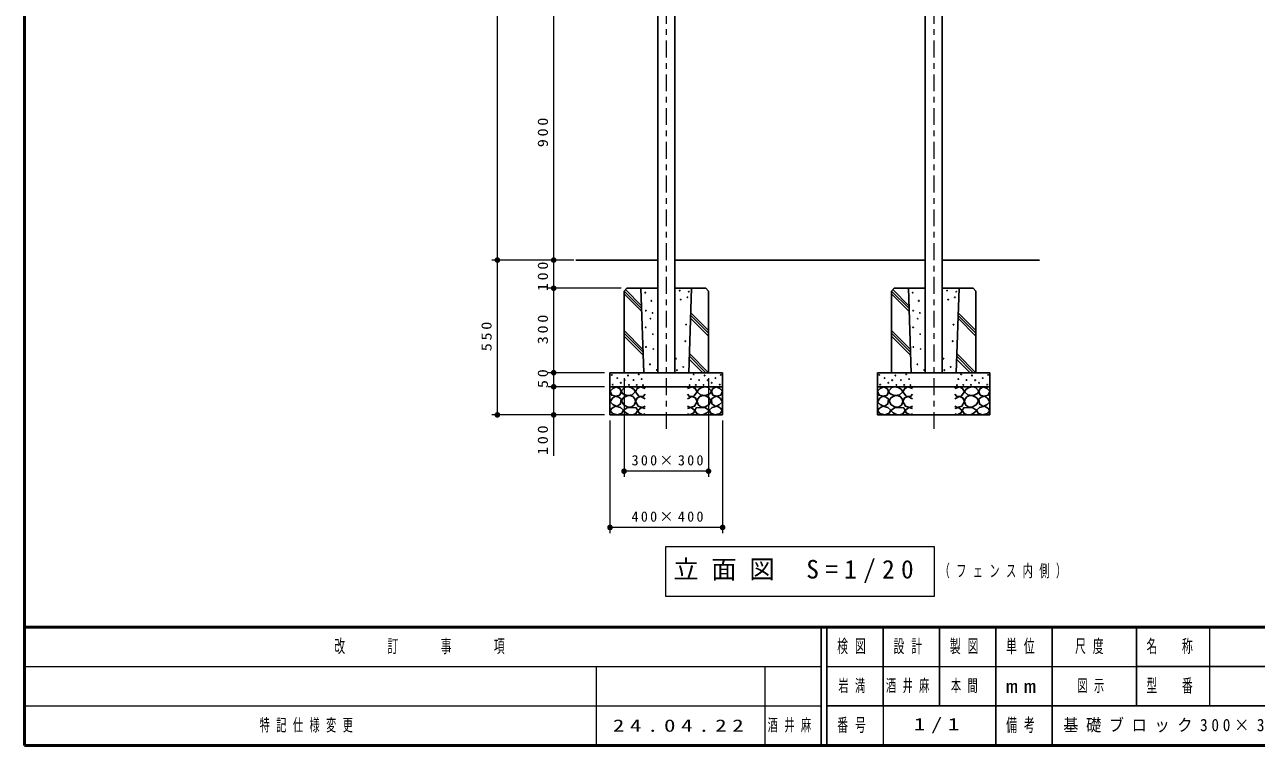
# Model space of a CAD drawing. Units: millimetres on the paper, scale 1:20. Extents: x -385 to 0, y 0 to 267.
# Drawn here: x -385 to -166.2, y 0 to 128 of the extents above; entities that cross this region are included whole.
import ezdxf

# ---------------------------------------------------------------- set-up
doc = ezdxf.new("R2010")
doc.units = ezdxf.units.MM
doc.linetypes.add('USER2', pattern=[6, 3, -1, 1, -1])
doc.layers.add('LY_1', color=7, linetype='Continuous', lineweight=13)
doc.styles.add('ＭＳ ゴシック', font='')
doc.styles.get('ＭＳ ゴシック').set_extended_font_data('MS Gothic')

# ---------------------------------------------------------------- blocks, each defined once
blk = doc.blocks.new('filled_dot')
at = {"color": 0, "linetype": 'Continuous', "lineweight": -2, "const_width": 1.25}
blk.add_lwpolyline([(-0.625, 0, 1), (0.625, 0, 1)], format="xyb", close=True, dxfattribs=at)

msp = doc.modelspace()

# ---------------------------------------------------------------- linework, layer by layer
at = {"layer": 'LY_1', "lineweight": 50}
for p, q in [((-385, 267), (-385, 0)), ((-385, 21), (0, 21)), ((-385, 0), (0, 0))]:
    msp.add_line(p, q, dxfattribs=at)
at = {"layer": 'LY_1'}
for p, q in [((-301.02, 86.21), (-301.02, 186.21)), ((-291.02, 86.21), (-291.02, 131.21)), ((-287.442, 86.21), (-302.02, 86.21)), ((-301.02, 58.71), (-301.02, 86.21)), ((-291.02, 81.21), (-291.02, 86.21)), ((-279.02, 81.21), (-292.02, 81.21)), ((-291.02, 66.21), (-291.02, 81.21)), ((-275.417, 78.101), (-278.273, 80.957)), ((-227.917, 78.101), (-230.773, 80.957)), ((-275.4, 77.589), (-278.52, 80.71)), ((-275.382, 77.077), (-278.52, 80.215)), ((-227.9, 77.589), (-231.02, 80.71)), ((-227.882, 77.077), (-231.02, 80.215)), ((-263.52, 73.704), (-266.666, 76.85)), ((-216.02, 73.704), (-219.166, 76.85)), ((-263.52, 72.714), (-266.697, 75.892)), ((-263.52, 73.209), (-266.682, 76.371)), ((-216.02, 72.714), (-219.197, 75.892)), ((-216.02, 73.209), (-219.182, 76.371)), ((-275.158, 70.342), (-278.52, 73.704)), ((-275.141, 69.83), (-278.52, 73.21)), ((-275.124, 69.318), (-278.52, 72.715)), ((-227.658, 70.342), (-231.02, 73.704)), ((-227.641, 69.83), (-231.02, 73.21)), ((-227.624, 69.318), (-231.02, 72.715)), ((-264.515, 66.21), (-266.939, 68.634)), ((-264.02, 66.21), (-266.923, 69.113)), ((-263.525, 66.21), (-266.907, 69.592)), ((-217.015, 66.21), (-219.439, 68.634)), ((-216.52, 66.21), (-219.423, 69.113)), ((-216.025, 66.21), (-219.407, 69.592)), ((-282.02, 66.21), (-292.02, 66.21)), ((-291.02, 63.71), (-291.02, 66.21)), ((-282.02, 63.71), (-292.02, 63.71)), ((-291.02, 51.45), (-291.02, 63.71)), ((-278.52, 65.21), (-278.52, 47.71)), ((-263.52, 65.21), (-263.52, 47.71)), ((-292.02, 58.71), (-302.02, 58.71)), ((-282.02, 58.71), (-292.02, 58.71)), ((-281.02, 57.71), (-281.02, 37.71)), ((-261.02, 57.71), (-261.02, 37.71)), ((-263.52, 48.71), (-278.52, 48.71)), ((-261.02, 38.71), (-281.02, 38.71)), ((-271.17, 35.288), (-271.17, 26.488)), ((-223.37, 35.288), (-271.17, 35.288)), ((-223.37, 26.488), (-223.37, 35.288)), ((-271.17, 26.488), (-223.37, 26.488)), ((-174.5, 21), (-174.5, 7)), ((-385, 14), (-243.5, 14)), ((-283.5, 14), (-283.5, 0)), ((-253.5, 14), (-253.5, 0)), ((-242.5, 14), (-187.5, 14)), ((-385, 7), (-243.5, 7)), ((-232.5, 7), (-232.5, 0))]:
    msp.add_line(p, q, dxfattribs=at)
at = {"layer": 'LY_1', "lineweight": 25}
for p, q in [((-272.533, 160.41), (-272.533, 86.21)), ((-269.508, 160.41), (-269.508, 86.21)), ((-225.033, 160.41), (-225.033, 86.21)), ((-222.008, 160.41), (-222.008, 86.21)), ((-272.533, 86.21), (-287.088, 86.21)), ((-272.533, 86.21), (-272.533, 66.21)), ((-225.033, 86.21), (-269.508, 86.21)), ((-269.508, 86.21), (-269.508, 66.21)), ((-225.033, 86.21), (-225.033, 66.21)), ((-204.753, 86.21), (-222.008, 86.21)), ((-222.008, 86.21), (-222.008, 66.21)), ((-278.52, 80.71), (-278.02, 81.21)), ((-278.02, 81.21), (-272.533, 81.21)), ((-275.52, 81.21), (-275.02, 66.21)), ((-269.508, 81.21), (-264.02, 81.21)), ((-266.52, 81.21), (-267.02, 66.21)), ((-264.02, 81.21), (-263.52, 80.71)), ((-231.02, 80.71), (-230.52, 81.21)), ((-230.52, 81.21), (-225.033, 81.21)), ((-228.02, 81.21), (-227.52, 66.21)), ((-222.008, 81.21), (-216.52, 81.21)), ((-219.02, 81.21), (-219.52, 66.21)), ((-216.52, 81.21), (-216.02, 80.71)), ((-278.52, 80.71), (-278.52, 66.21)), ((-263.52, 80.71), (-263.52, 66.21)), ((-231.02, 80.71), (-231.02, 66.21)), ((-216.02, 80.71), (-216.02, 66.21)), ((-261.02, 66.21), (-281.02, 66.21)), ((-281.02, 66.21), (-281.02, 58.71)), ((-261.02, 66.21), (-261.02, 58.71)), ((-213.52, 66.21), (-233.52, 66.21)), ((-233.52, 66.21), (-233.52, 58.71)), ((-213.52, 66.21), (-213.52, 58.71)), ((-281.02, 63.71), (-261.02, 63.71)), ((-233.52, 63.71), (-213.52, 63.71)), ((-281.02, 58.71), (-261.02, 58.71)), ((-233.52, 58.71), (-213.52, 58.71)), ((-243.5, 21), (-243.5, 0)), ((-242.5, 21), (-242.5, 0)), ((-232.5, 21), (-232.5, 7)), ((-222.5, 21), (-222.5, 7)), ((-212.5, 21), (-212.5, 0)), ((-202.5, 21), (-202.5, 7)), ((-187.5, 21), (-187.5, 7)), ((-187.5, 14), (-70, 14)), ((-242.5, 7), (0, 7)), ((-202.5, 7), (-202.5, 0))]:
    msp.add_line(p, q, dxfattribs=at)
at = {"layer": 'LY_1', "linetype": 'USER2'}
for p, q in [((-271.02, 161.21), (-271.02, 55.226)), ((-223.52, 161.21), (-223.52, 55.226))]:
    msp.add_line(p, q, dxfattribs=at)
at = {"layer": 'LY_1', "lineweight": 25}
for points in [[(-279.898, 63.68), (-280.531, 63.379), (-281.007, 62.903), (-280.706, 62.206), (-279.977, 62.064), (-279.28, 62.222), (-279.026, 62.808), (-279.217, 63.315)], [(-277.927, 63.684), (-278.454, 63.549), (-279.035, 62.914), (-278.805, 62.495), (-278.348, 62.258), (-277.832, 62.184), (-277.089, 62.252), (-276.521, 62.792), (-276.805, 63.292), (-277.338, 63.603)], [(-264.114, 63.684), (-263.587, 63.549), (-263.006, 62.914), (-263.235, 62.495), (-263.693, 62.258), (-264.208, 62.184), (-264.952, 62.252), (-265.519, 62.792), (-265.236, 63.292), (-264.702, 63.603)], [(-262.143, 63.68), (-261.509, 63.379), (-261.034, 62.903), (-261.335, 62.206), (-262.063, 62.064), (-262.76, 62.222), (-263.014, 62.808), (-262.824, 63.315)], [(-232.398, 63.68), (-233.031, 63.379), (-233.507, 62.903), (-233.206, 62.206), (-232.477, 62.064), (-231.78, 62.222), (-231.526, 62.808), (-231.717, 63.315)], [(-230.427, 63.684), (-230.954, 63.549), (-231.535, 62.914), (-231.305, 62.495), (-230.848, 62.258), (-230.332, 62.184), (-229.589, 62.252), (-229.021, 62.792), (-229.305, 63.292), (-229.838, 63.603)], [(-216.614, 63.684), (-216.087, 63.549), (-215.506, 62.914), (-215.735, 62.495), (-216.193, 62.258), (-216.708, 62.184), (-217.452, 62.252), (-218.019, 62.792), (-217.736, 63.292), (-217.202, 63.603)], [(-214.643, 63.68), (-214.009, 63.379), (-213.534, 62.903), (-213.835, 62.206), (-214.563, 62.064), (-215.26, 62.222), (-215.514, 62.808), (-215.324, 63.315)], [(-280.025, 62.032), (-280.563, 61.684), (-281.007, 61.002), (-280.5, 60.543), (-279.834, 60.226), (-279.137, 60.67), (-279.058, 61.509), (-279.466, 61.872)], [(-278.562, 60.468), (-277.94, 60.123), (-277.264, 60.076), (-276.751, 60.437), (-276.508, 61.035), (-276.619, 61.573), (-276.967, 61.981), (-277.433, 62.146), (-277.967, 62.089), (-278.657, 61.721), (-278.954, 61.143)], [(-263.479, 60.468), (-264.1, 60.123), (-264.776, 60.076), (-265.289, 60.437), (-265.533, 61.035), (-265.421, 61.573), (-265.073, 61.981), (-264.607, 62.146), (-264.073, 62.089), (-263.384, 61.721), (-263.087, 61.143)], [(-262.016, 62.032), (-261.477, 61.684), (-261.034, 61.002), (-261.541, 60.543), (-262.206, 60.226), (-262.903, 60.67), (-262.982, 61.509), (-262.574, 61.872)], [(-232.525, 62.032), (-233.063, 61.684), (-233.507, 61.002), (-233, 60.543), (-232.334, 60.226), (-231.637, 60.67), (-231.558, 61.509), (-231.966, 61.872)], [(-231.062, 60.468), (-230.44, 60.123), (-229.764, 60.076), (-229.251, 60.437), (-229.008, 61.035), (-229.119, 61.573), (-229.467, 61.981), (-229.933, 62.146), (-230.467, 62.089), (-231.157, 61.721), (-231.454, 61.143)], [(-215.979, 60.468), (-216.6, 60.123), (-217.276, 60.076), (-217.789, 60.437), (-218.033, 61.035), (-217.921, 61.573), (-217.573, 61.981), (-217.107, 62.146), (-216.573, 62.089), (-215.883, 61.721), (-215.587, 61.143)], [(-214.516, 62.032), (-213.977, 61.684), (-213.534, 61.002), (-214.041, 60.543), (-214.706, 60.226), (-215.403, 60.67), (-215.482, 61.509), (-215.074, 61.872)], [(-280.065, 60.235), (-280.634, 59.916), (-280.972, 59.494), (-280.569, 58.928), (-279.626, 58.725), (-278.91, 59.044), (-278.637, 59.549), (-279.176, 60.004)], [(-277.21, 60.028), (-277.994, 59.988), (-278.656, 59.515), (-278.224, 59.055), (-277.535, 58.744), (-276.97, 58.736), (-276.426, 58.961), (-276.089, 59.488), (-276.345, 59.974)], [(-264.83, 60.028), (-264.046, 59.988), (-263.384, 59.515), (-263.817, 59.055), (-264.506, 58.744), (-265.071, 58.736), (-265.614, 58.961), (-265.952, 59.488), (-265.695, 59.974)], [(-261.975, 60.235), (-261.406, 59.916), (-261.068, 59.494), (-261.472, 58.928), (-262.414, 58.725), (-263.13, 59.044), (-263.403, 59.549), (-262.864, 60.004)], [(-232.565, 60.235), (-233.134, 59.916), (-233.472, 59.494), (-233.069, 58.928), (-232.126, 58.725), (-231.41, 59.044), (-231.137, 59.549), (-231.676, 60.004)], [(-229.71, 60.028), (-230.494, 59.988), (-231.156, 59.515), (-230.724, 59.055), (-230.035, 58.744), (-229.47, 58.736), (-228.926, 58.961), (-228.589, 59.488), (-228.845, 59.974)], [(-217.33, 60.028), (-216.546, 59.988), (-215.884, 59.515), (-216.317, 59.055), (-217.006, 58.744), (-217.571, 58.736), (-218.114, 58.961), (-218.452, 59.488), (-218.195, 59.974)], [(-214.475, 60.235), (-213.906, 59.916), (-213.568, 59.494), (-213.972, 58.928), (-214.914, 58.725), (-215.63, 59.044), (-215.903, 59.549), (-215.364, 60.004)]]:
    msp.add_lwpolyline(points, close=True, dxfattribs=at)
for points in [[(-274.77, 63.375), (-275.626, 63.691), (-276.164, 63.422), (-276.481, 62.82), (-275.895, 62.06), (-275.119, 61.996), (-274.77, 62.392)], [(-267.27, 63.375), (-266.415, 63.691), (-265.876, 63.422), (-265.559, 62.82), (-266.145, 62.06), (-266.922, 61.996), (-267.27, 62.392)], [(-227.27, 63.375), (-228.126, 63.691), (-228.664, 63.422), (-228.981, 62.82), (-228.395, 62.06), (-227.619, 61.996), (-227.27, 62.392)], [(-219.77, 63.375), (-218.915, 63.691), (-218.376, 63.422), (-218.059, 62.82), (-218.645, 62.06), (-219.422, 61.996), (-219.77, 62.392)], [(-274.786, 61.568), (-275.546, 61.965), (-276.18, 61.711), (-276.481, 61.062), (-276.038, 60.285), (-275.277, 60.048), (-274.786, 60.254)], [(-267.254, 61.568), (-266.494, 61.965), (-265.86, 61.711), (-265.559, 61.062), (-266.003, 60.285), (-266.763, 60.048), (-267.254, 60.254)], [(-227.286, 61.568), (-228.046, 61.965), (-228.68, 61.711), (-228.981, 61.062), (-228.538, 60.285), (-227.777, 60.048), (-227.286, 60.254)], [(-219.754, 61.568), (-218.994, 61.965), (-218.36, 61.711), (-218.059, 61.062), (-218.503, 60.285), (-219.263, 60.048), (-219.754, 60.254)], [(-274.77, 59.842), (-275.436, 60.048), (-276.085, 59.493), (-275.911, 59.097), (-275.182, 58.733), (-274.77, 58.891)], [(-267.27, 59.842), (-266.605, 60.048), (-265.955, 59.493), (-266.13, 59.097), (-266.858, 58.733), (-267.27, 58.891)], [(-227.27, 59.842), (-227.936, 60.048), (-228.585, 59.493), (-228.411, 59.097), (-227.682, 58.733), (-227.27, 58.891)], [(-219.77, 59.842), (-219.105, 60.048), (-218.455, 59.493), (-218.63, 59.097), (-219.358, 58.733), (-219.77, 58.891)]]:
    msp.add_lwpolyline(points, dxfattribs=at)
for centre, radius in [((-274.745, 80.421), 0.05), ((-273.662, 78.969), 0.05), ((-268.64, 80.791), 0.05), ((-268.443, 79.191), 0.05), ((-267.261, 79.609), 0.05), ((-267.015, 80.594), 0.05), ((-227.245, 80.421), 0.05), ((-226.162, 78.969), 0.05), ((-221.14, 80.791), 0.05), ((-220.943, 79.191), 0.05), ((-219.761, 79.609), 0.05), ((-219.515, 80.594), 0.05), ((-274.647, 77.221), 0.05), ((-273.459, 76.828), 0.035), ((-227.147, 77.221), 0.05), ((-225.959, 76.828), 0.035), ((-273.842, 75.803), 0.035), ((-267.507, 74.759), 0.05), ((-226.342, 75.803), 0.035), ((-220.007, 74.759), 0.05), ((-274.671, 74.267), 0.05), ((-273.404, 73.053), 0.035), ((-227.171, 74.267), 0.05), ((-225.904, 73.053), 0.035), ((-274.622, 70.771), 0.05), ((-273.337, 70.412), 0.035), ((-267.655, 71.805), 0.05), ((-227.122, 70.771), 0.05), ((-225.837, 70.412), 0.035), ((-220.155, 71.805), 0.05), ((-269.28, 68.703), 0.05), ((-221.78, 68.703), 0.05), ((-280.69, 65.818), 0.05), ((-277.822, 65.708), 0.05), ((-275.899, 65.914), 0.05), ((-273.908, 67.694), 0.05), ((-272.677, 66.684), 0.05), ((-269.132, 66.66), 0.05), ((-268, 67.226), 0.05), ((-266.141, 65.914), 0.05), ((-264.218, 65.708), 0.05), ((-261.351, 65.818), 0.05), ((-233.19, 65.818), 0.05), ((-230.322, 65.708), 0.05), ((-228.399, 65.914), 0.05), ((-226.408, 67.694), 0.05), ((-225.177, 66.684), 0.05), ((-221.632, 66.66), 0.05), ((-220.5, 67.226), 0.05), ((-218.641, 65.914), 0.05), ((-216.718, 65.708), 0.05), ((-213.851, 65.818), 0.05), ((-280.531, 64.076), 0.05), ((-279.739, 65.248), 0.05), ((-279.09, 64.408), 0.05), ((-278.393, 64.884), 0.05), ((-277.648, 64.028), 0.05), ((-276.845, 64.887), 0.05), ((-276.264, 64.036), 0.05), ((-275.399, 65.063), 0.05), ((-275.156, 64.009), 0.05), ((-266.884, 64.009), 0.05), ((-266.641, 65.063), 0.05), ((-265.776, 64.036), 0.05), ((-265.195, 64.887), 0.05), ((-264.392, 64.028), 0.05), ((-263.648, 64.884), 0.05), ((-262.951, 64.408), 0.05), ((-262.301, 65.248), 0.05), ((-261.509, 64.076), 0.05), ((-233.031, 64.076), 0.05), ((-232.239, 65.248), 0.05), ((-231.59, 64.408), 0.05), ((-230.893, 64.884), 0.05), ((-230.148, 64.028), 0.05), ((-229.345, 64.887), 0.05), ((-228.764, 64.036), 0.05), ((-227.899, 65.063), 0.05), ((-227.656, 64.009), 0.05), ((-219.384, 64.009), 0.05), ((-219.141, 65.063), 0.05), ((-218.276, 64.036), 0.05), ((-217.695, 64.887), 0.05), ((-216.892, 64.028), 0.05), ((-216.148, 64.884), 0.05), ((-215.451, 64.408), 0.05), ((-214.801, 65.248), 0.05), ((-214.009, 64.076), 0.05)]:
    msp.add_circle(centre, radius, dxfattribs=at)

# ---------------------------------------------------------------- block references
at = {"layer": 'LY_1', "xscale": 0.4, "yscale": 0.4}
for p, rotation in [((-301.02, 86.21), 270), ((-301.02, 86.21), 90), ((-291.02, 86.21), 270), ((-291.02, 86.21), 90), ((-291.02, 81.21), 270), ((-291.02, 81.21), 90), ((-291.02, 66.21), 270), ((-291.02, 66.21), 90), ((-291.02, 63.71), 270), ((-291.02, 63.71), 90), ((-301.02, 58.71), 90), ((-291.02, 58.71), 90), ((-263.52, 48.71), 180), ((-261.02, 38.71), 180)]:
    msp.add_blockref('filled_dot', p, dxfattribs=dict(at, rotation=rotation))
for p in [(-278.52, 48.71), (-281.02, 38.71)]:
    msp.add_blockref('filled_dot', p, dxfattribs=at)

# ---------------------------------------------------------------- texts
at = {"layer": 'LY_1', "char_height": 1.833, "attachment_point": 8, "rotation": 90, "style": 'ＭＳ ゴシック'}
for s, insert in [('\\T1.33;\\W1.15;900', (-292.02, 109.126)), ('\\T1.33;\\W1.15;100', (-292.02, 83.554)), ('\\T1.33;\\W1.15;550', (-302.02, 72.875)), ('\\T1.33;\\W1.15;300', (-292.02, 74.126)), ('\\T1.34;\\W1.15;50', (-292.02, 65.387)), ('\\T1.33;\\W1.15;100', (-292.02, 54.45))]:
    msp.add_mtext(s, dxfattribs=dict(at, insert=insert))
at = {"layer": 'LY_1', "style": 'ＭＳ ゴシック'}
for s, insert, char_height, attachment_point in [('\\T1.32;300×300', (-270.6, 49.71), 1.833, 8), ('\\T1.32;400×400', (-270.6, 39.71), 1.833, 8), ('\\T1.5;立面図\\~S=1/20', (-269.77, 30.888), 3.299, 4), ('\\T1.64;\\W0.6;（フェンス内側）', (-222.46, 30.888), 2.199, 4), ('\\T1.64;\\W0.6;改\u3000\u3000訂\u3000\u3000事\u3000\u3000項', (-314.25, 17.5), 2.346, 5), ('\\T1.64;\\W0.6;検図', (-237.5, 17.5), 2.346, 5), ('\\T1.64;\\W0.6;設計', (-227.5, 17.5), 2.346, 5), ('\\T1.64;\\W0.6;製図', (-217.5, 17.5), 2.346, 5), ('\\T1.64;\\W0.6;単位', (-207.5, 17.5), 2.346, 5), ('\\T1.64;\\W0.6;尺度', (-195.25, 17.5), 2.346, 5), ('\\T1.64;\\W0.6;名\u3000称', (-181, 17.5), 2.346, 5), ('\\T1.64;\\W0.6;岩満', (-237.5, 10.5), 2.199, 5), ('\\T1.64;\\W0.6;酒井麻', (-232, 10.5), 2.199, 4), ('\\T1.64;\\W0.6;本間', (-217.5, 10.5), 2.199, 5), ('\\T1.5;\\W1.35;mm', (-207.5, 10.5), 2.346, 5), ('\\T1.64;\\W0.6;図示', (-198, 10.5), 2.199, 4), ('\\T1.64;\\W0.6;型\u3000番', (-181, 10.5), 2.346, 5), ('\\T1.64;\\W0.6;特記仕様変更', (-343.25, 3.5), 2.199, 4), ('\\T1.5;\\W1.35;24.04.22', (-280.5, 3.5), 2.199, 4), ('\\T1.64;\\W0.6;酒井麻', (-253, 3.5), 2.199, 4), ('\\T1.64;\\W0.6;番号', (-237.5, 3.5), 2.346, 5), ('\\T1.5;\\W1.35;1/1', (-222.5, 3.5), 2.199, 5), ('\\T1.64;\\W0.6;備考', (-207.5, 3.5), 2.346, 5), ('\\T1.5;\\W0.9;基礎ブロック300×300×300', (-200.5, 3.5), 2.199, 4)]:
    msp.add_mtext(s, dxfattribs=dict(at, insert=insert, char_height=char_height, attachment_point=attachment_point))

doc.saveas('drawing.dxf')
